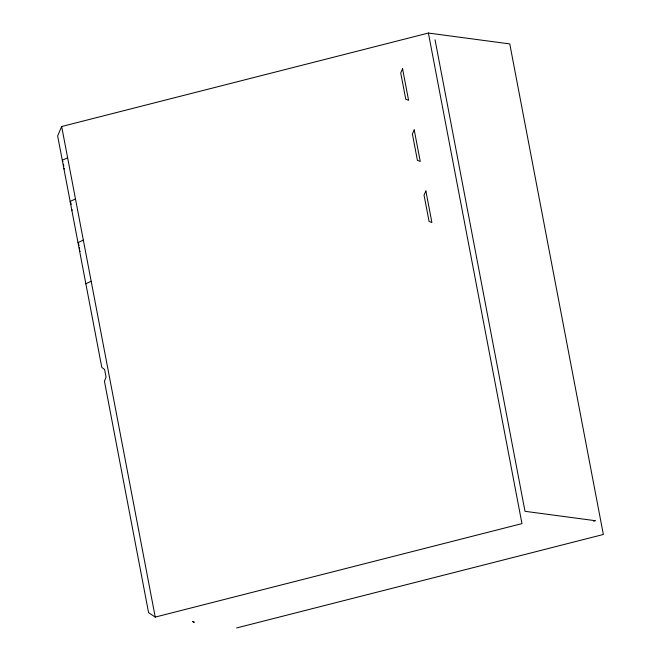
<?xml version="1.0" encoding="UTF-8"?>
<svg xmlns="http://www.w3.org/2000/svg" width="661" height="661" viewBox="0 0 661 661"><rect width="100%" height="100%" fill="white"/><g stroke="black" fill="none" stroke-linecap="round" stroke-linejoin="round"><path stroke-width="0.99" d="M61.663 126.515L57.647 135.902L101.802 367.4L104.587 369.474L106.049 377.134L104.438 381.182L148.593 612.681L155.236 617.085L521.967 523.619L428.394 33.05L61.663 126.515L155.236 617.085M62.291 160.268L67.62 157.772M70.149 201.431L75.478 198.944M77.998 242.595L83.327 240.108M85.847 283.767L91.177 281.272M62.44 161.606L62.944 161.482M70.289 202.77L70.801 202.646L71.14 204.439M593.586 521.149L595.346 520.703L525.008 511.308L435.054 39.784M236.621 627.95L603.353 534.485L509.771 43.915L428.394 33.05M63.811 168.795L64.571 168.894M71.661 209.958L72.421 210.066M79.518 251.13L80.278 251.23M192.69 621.563L194.309 622.298L192.5 621.472M63.456 164.176L63.803 165.969M78.651 243.81L78.998 245.611M79.337 247.404L79.675 249.205M402.574 68.802L400.731 72.9L405.755 99.249L408.589 100.348L402.574 68.802M414.224 129.895L412.39 134.001L417.413 160.35L420.247 161.449L414.224 129.895M425.882 190.988L424.04 195.094L429.072 221.443L431.897 222.542L425.882 190.988"/></g></svg>
